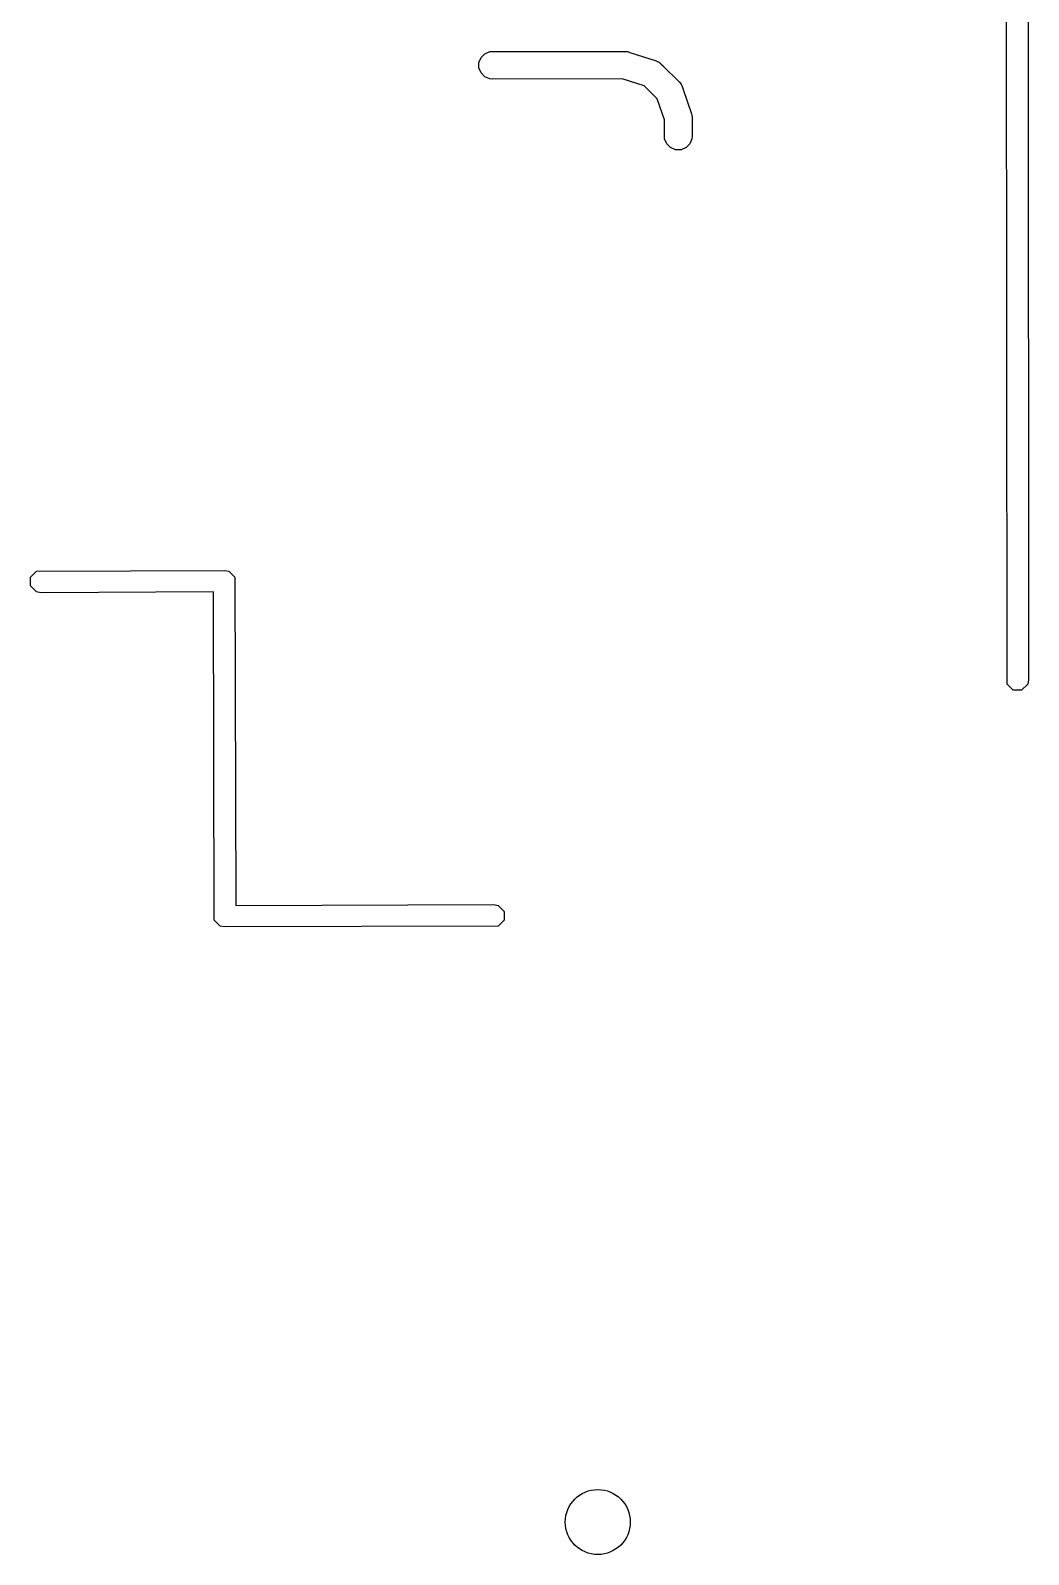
# Model space of a CAD drawing. Extents: x -4.983 to -4.013, y 5.383 to 5.987.
# Drawn here: x -4.2245 to -4.0128, y 5.3831 to 5.7063 of the extents above; entities that cross this region are included whole.
import ezdxf

# ---------------------------------------------------------------- set-up
doc = ezdxf.new("R2010")
doc.units = 0
doc.header["$MEASUREMENT"] = 0
doc.layers.add('BLACK', color=7, linetype='CONTINUOUS')

msp = doc.modelspace()

# ---------------------------------------------------------------- linework, layer by layer
at = {"layer": 'BLACK', "linetype": 'CONTINUOUS'}
for p, q in [((-4.01738, 5.56764), (-4.01756, 5.80201)), ((-4.01301, 5.80291), (-4.01283, 5.56854)), ((-4.12936, 5.69945), (-4.12892, 5.70052)), ((-4.12892, 5.70052), (-4.1281, 5.70133)), ((-4.1281, 5.70133), (-4.12704, 5.70177)), ((-4.12704, 5.70177), (-4.09834, 5.70183)), ((-4.09834, 5.70183), (-4.09805, 5.7018)), ((-4.09805, 5.7018), (-4.09797, 5.70181)), ((-4.09797, 5.70181), (-4.09791, 5.70179)), ((-4.09791, 5.70179), (-4.09777, 5.70177)), ((-4.09777, 5.70177), (-4.0974, 5.70162)), ((-4.0974, 5.70162), (-4.09178, 5.6998)), ((-4.12936, 5.6983), (-4.12936, 5.69945)), ((-4.12892, 5.69724), (-4.12936, 5.6983)), ((-4.1281, 5.69642), (-4.12892, 5.69724)), ((-4.09178, 5.6998), (-4.09126, 5.69957)), ((-4.09126, 5.69957), (-4.09118, 5.6995)), ((-4.09118, 5.6995), (-4.09108, 5.69946)), ((-4.09108, 5.69946), (-4.09069, 5.69907)), ((-4.09069, 5.69907), (-4.09039, 5.69881)), ((-4.09039, 5.69881), (-4.09035, 5.69875)), ((-4.09035, 5.69875), (-4.08688, 5.69534)), ((-4.12704, 5.69598), (-4.1281, 5.69642)), ((-4.12646, 5.69592), (-4.12704, 5.69598)), ((-4.09898, 5.69598), (-4.12646, 5.69592)), ((-4.09437, 5.69449), (-4.09898, 5.69598)), ((-4.09157, 5.69174), (-4.09437, 5.69449)), ((-4.08688, 5.69534), (-4.08651, 5.69489)), ((-4.08651, 5.69489), (-4.08647, 5.69479)), ((-4.08647, 5.69479), (-4.0864, 5.69471)), ((-4.0864, 5.69471), (-4.08623, 5.6942)), ((-4.08623, 5.6942), (-4.08607, 5.69383)), ((-4.08607, 5.69383), (-4.08607, 5.69375)), ((-4.09004, 5.68728), (-4.09157, 5.69174)), ((-4.08607, 5.69375), (-4.08429, 5.68856)), ((-4.08429, 5.68856), (-4.08423, 5.68828)), ((-4.08423, 5.68828), (-4.0842, 5.6882)), ((-4.0842, 5.6882), (-4.0842, 5.68814)), ((-4.0842, 5.68814), (-4.08416, 5.688)), ((-4.08416, 5.688), (-4.08419, 5.68763)), ((-4.08419, 5.68763), (-4.08414, 5.68388)), ((-4.08999, 5.6833), (-4.09004, 5.68728)), ((-4.08955, 5.68224), (-4.08999, 5.6833)), ((-4.08873, 5.68142), (-4.08955, 5.68224)), ((-4.08767, 5.68098), (-4.08873, 5.68142)), ((-4.08652, 5.68098), (-4.08767, 5.68098)), ((-4.08545, 5.68142), (-4.08652, 5.68098)), ((-4.08464, 5.68224), (-4.08545, 5.68142)), ((-4.0842, 5.6833), (-4.08464, 5.68224)), ((-4.08414, 5.68388), (-4.0842, 5.6833)), ((-4.22447, 5.59031), (-4.22319, 5.59159)), ((-4.22319, 5.59159), (-4.18331, 5.59177)), ((-4.18331, 5.59177), (-4.1824, 5.59159)), ((-4.1824, 5.59159), (-4.18112, 5.59031)), ((-4.22447, 5.58851), (-4.22447, 5.59031)), ((-4.22319, 5.58723), (-4.22447, 5.58851)), ((-4.22228, 5.58705), (-4.22319, 5.58723)), ((-4.18566, 5.58721), (-4.22228, 5.58705)), ((-4.18549, 5.51764), (-4.18566, 5.58721)), ((-4.18112, 5.59031), (-4.18095, 5.52074)), ((-4.01283, 5.56854), (-4.01301, 5.56764)), ((-4.0161, 5.56636), (-4.01738, 5.56764)), ((-4.01429, 5.56636), (-4.0161, 5.56636)), ((-4.01301, 5.56764), (-4.01429, 5.56636)), ((-4.18095, 5.52074), (-4.12622, 5.52091)), ((-4.12622, 5.52091), (-4.12532, 5.52073)), ((-4.12532, 5.52073), (-4.12404, 5.51945)), ((-4.12404, 5.51945), (-4.12404, 5.51764)), ((-4.18421, 5.51636), (-4.18549, 5.51764)), ((-4.18331, 5.51618), (-4.18421, 5.51636)), ((-4.12532, 5.51636), (-4.18331, 5.51618)), ((-4.12404, 5.51764), (-4.12532, 5.51636))]:
    msp.add_line(p, q, dxfattribs=at)
at = {"layer": 'BLACK'}
msp.add_circle((-4.10417, 5.39), 0.00689, dxfattribs=at)

doc.saveas('drawing.dxf')
